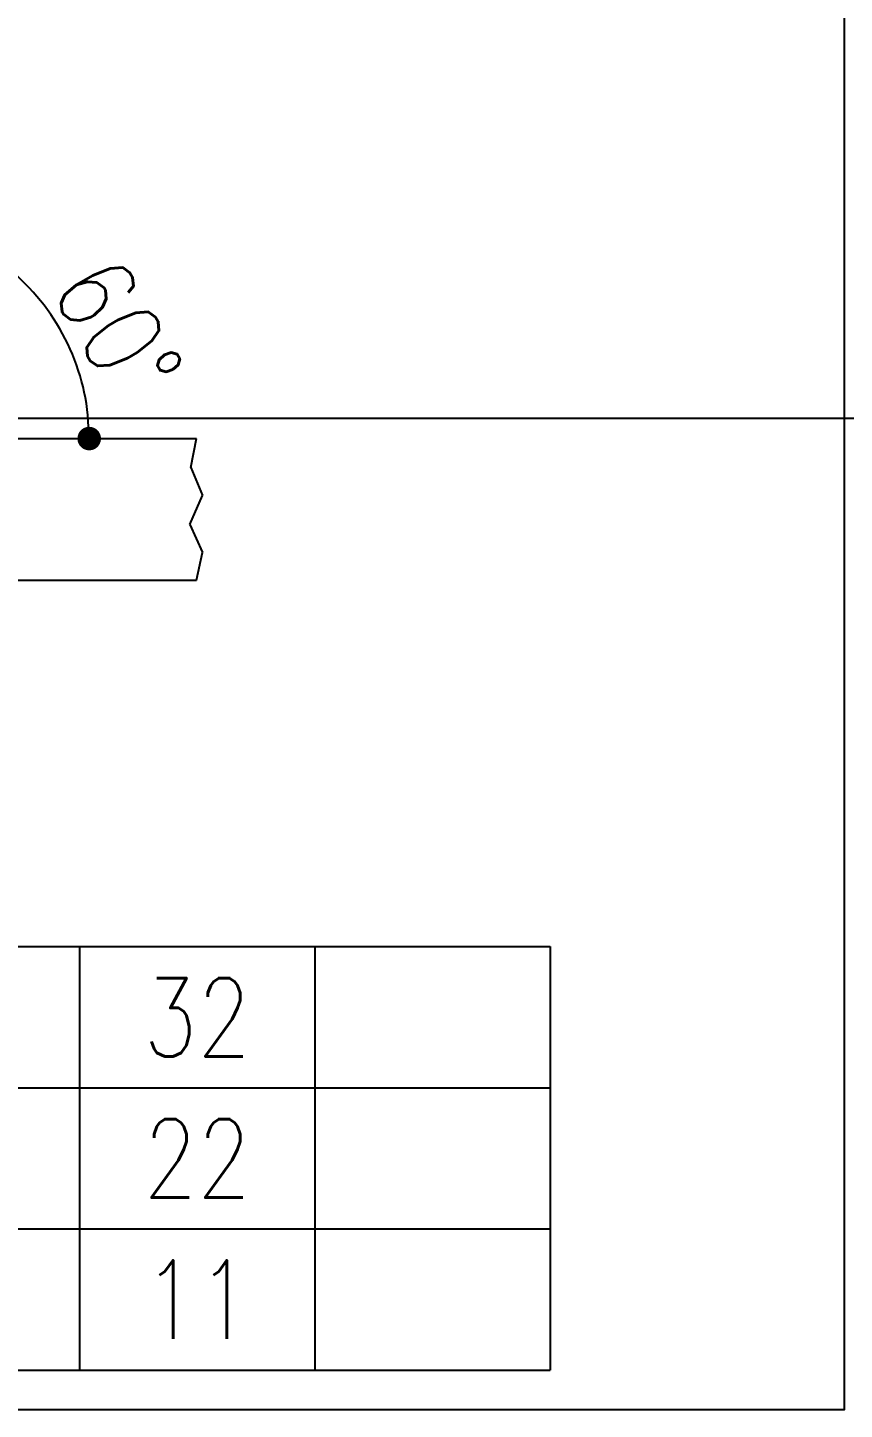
# Model space of a CAD drawing. Extents: x -668440 to 1010955, y -1678500 to 210463.
# Drawn here: x 490101 to 499454, y -29359 to -13527 of the extents above; entities that cross this region are included whole.
import ezdxf
from ezdxf.enums import TextEntityAlignment as Align

# ---------------------------------------------------------------- set-up
doc = ezdxf.new("R2010")
doc.units = 0
doc.header["$MEASUREMENT"] = 0
doc.layers.get('0').update_dxf_attribs({"color": 3, "linetype": 'CONTINUOUS'})
doc.layers.add('99_レイアウト枠', color=251, linetype='CONTINUOUS', plot=False)
doc.layers.add('s小梁', color=7, linetype='CONTINUOUS')
doc.layers.add('注記', color=3, linetype='CONTINUOUS')
doc.styles.add('S020', font='simplex.shx', dxfattribs={"width": 0.8, "height": 100, "bigfont": 'extfont2.shx'})

# ---------------------------------------------------------------- blocks, each defined once
blk = doc.blocks.new('_DOT')
at = {"color": 0, "linetype": 'ByBlock'}
blk.add_line((-0.5, 0), (-1, 0), dxfattribs=at)
at = {"color": 0, "linetype": 'ByBlock', "const_width": 0.5}
blk.add_lwpolyline([(-0.25, 0, 1), (0.25, 0, 1)], format="xyb", close=True, dxfattribs=at)
blk = doc.blocks.new('ウェブクランプ工法設計指針')
at = {"layer": '注記'}
for p, q in [((806101.65187, 11186.45151), (807379.32151, 11186.45151)), ((807369.24328, 11133.79312), (807379.32151, 11186.45151)), ((807369.24328, 11133.79312), (807390.69838, 11083.08271)), ((807367.29293, 11030.42313), (807390.69838, 11083.08271)), ((807367.29293, 11030.42313), (807390.69838, 10979.71272)), ((807379.32151, 10929.30603), (807390.69838, 10979.71272)), ((806101.65187, 10929.30603), (807379.32151, 10929.30603)), ((805118.14957, 10264.20177), (808021.27357, 10264.20177)), ((807167.41357, 10264.20177), (807167.41357, 9495.72777)), ((807594.34357, 10264.20177), (807594.34357, 9495.72777)), ((808021.27357, 10264.20177), (808021.27357, 9495.72777)), ((805118.14957, 10008.04377), (808021.27357, 10008.04377)), ((805118.14957, 9751.88577), (808021.27357, 9751.88577)), ((805118.14957, 9495.72777), (808021.27357, 9495.72777))]:
    blk.add_line(p, q, dxfattribs=at)
blk.add_lwpolyline([(804926.03479, 13008.29705), (804926.03479, 9424.33976), (808554.92435, 9424.33976), (808554.92435, 13008.29705)], close=True, dxfattribs=at)
blk.add_arc((806786.40612, 11186.45151), 398.47616, 6.14164778, 53.85807199, dxfattribs=at)
at = {"layer": '注記', "xscale": 42.69300000000024, "yscale": 42.69300000000023, "zscale": 42.69300000000023, "rotation": 273.0708238908109}
blk.add_blockref('_DOT', (807184.88228, 11186.45151), dxfattribs=at)
at = {"layer": '注記', "style": 'S020', "width": 0.8}
blk.add_text('60°', height=142.31, rotation=299.99985989, dxfattribs=at).set_placement((807236.32071, 11384.27359), align=Align.MIDDLE)
for s, p in [('32', (807380.87857, 10136.12277)), ('22', (807380.87857, 9879.96477)), ('11', (807380.87857, 9623.80677))]:
    blk.add_text(s, height=142.31, dxfattribs=at).set_placement(p, align=Align.MIDDLE)

msp = doc.modelspace()

# ---------------------------------------------------------------- linework, layer by layer
at = {"layer": '99_レイアウト枠'}
msp.add_line((305000, -18000), (504999.99991, -18000), dxfattribs=at)

# ---------------------------------------------------------------- block references
at = {"layer": 's小梁', "xscale": 6.312500000000052, "yscale": 6.312500000000052, "zscale": 6.312500000000052}
msp.add_blockref('ウェブクランプ工法設計指針', (-4604548.99347, -88850), dxfattribs=at)

doc.saveas('drawing.dxf')
